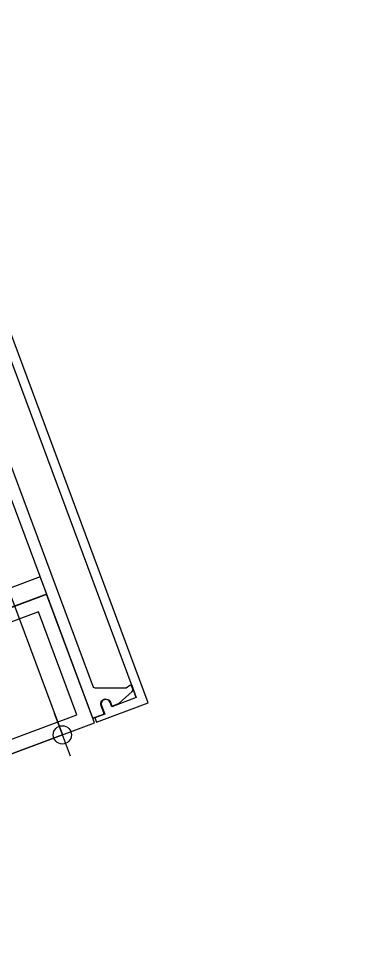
# Model space of a CAD drawing. Extents: x 12199666 to 24617114, y 1197707 to 2548648.
# Drawn here: x 12329300.9 to 12329373.6, y 1264667.4 to 1264870.9 of the extents above; entities that cross this region are included whole.
import ezdxf

# ---------------------------------------------------------------- set-up
doc = ezdxf.new("R2010")
doc.units = 0
doc.header["$LTSCALE"] = 10
doc.header["$MEASUREMENT"] = 0
doc.linetypes.add('TX-PLAN-T1-F11$0$CONTINOUS', pattern=[0])
doc.layers.add('TX-PLAN-T1-F11$0$_EDO-ALUMINIUM-SECTION', color=90, linetype='Continuous', lineweight=30)
doc.layers.add('TX-PLAN-T1-F11$0$幕墙线', color=114, linetype='Continuous', lineweight=30)
for name, color, linetype in [('TX-PLAN-T1-F11$0$F-Alum', 4, 'Continuous'), ('TX-PLAN-T1-F11$0$F-dim', 1, 'Continuous'), ('TX-PLAN-T1-F11$0$F_MISC', 8, 'Continuous')]:
    doc.layers.add(name, color=color, linetype=linetype)

# ---------------------------------------------------------------- blocks, each defined once
blk = doc.blocks.new('TX-PLAN-T1-F11$0$A$C3FFC0167')
at = {"layer": 'TX-PLAN-T1-F11$0$F-dim'}
for p, q in [((0, 5), (0, -5)), ((-5, 0), (5, 0))]:
    blk.add_line(p, q, dxfattribs=at)
blk.add_circle((0, 0), 2, dxfattribs=at)
blk = doc.blocks.new('TX-PLAN-T1-F11$0$TY001')
at = {"layer": 'TX-PLAN-T1-F11$0$F-Alum'}
blk.add_lwpolyline([(474.8020190792158, -613.0729998739698), (386.1010766436812, -664.3175448094407), (386.1010766464751, -664.3175448104157), (388.6987469606102, -662.8168117939349), (388.6987469585147, -662.8168117909663), (386.1010766441468, -664.317544807418), (383.2264971034601, -659.3418363714445), (384.0923828473315, -658.8415945513989, 1), (383.0918992070947, -657.1098230636417), (381.360127719352, -658.1103067036893), (380.2058037547395, -656.1122477153549), (379.3399180108681, -656.6124895353278), (385.3697887959424, -667.0497999373765), (477.5342742071953, -613.8042877217376)], format="xyb", dxfattribs=at)
at = {"layer": 'TX-PLAN-T1-F11$0$F-Alum', "linetype": 'TX-PLAN-T1-F11$0$CONTINOUS', "ltscale": 15555}
blk.add_lwpolyline([(380.0398544089403, -655.7251176545396), (381.2032953833696, -657.7389575862617, 0.414213562373095), (381.6131336526014, -657.8486507634225), (383.0418750252575, -657.0232344891992, -1), (384.1424070294015, -658.928183125754), (383.3631098598707, -659.3784007638315), (384.1415210517589, -660.7257794256002, 0.1428492727586986), (384.2629231058527, -660.8418938346731), (387.2218380344566, -663.235364015869, 0.2840790438404123), (387.7473373496905, -663.2509740064561), (388.4430282160174, -662.8490576248878, 0.5575365158333588), (388.453131214017, -662.5089473235421), (387.7222566348501, -661.7713922473631), (386.6248848829418, -655.0800004285702, -0.2963790067032196), (386.8719783208799, -654.5943518436106), (467.0768878774252, -608.2581576754019)], format="xyb", dxfattribs=at)
at = {"layer": 'TX-PLAN-T1-F11$0$F-Alum'}
blk.add_lwpolyline([(391.2619891064242, -617.2954965759709), (405.0996182784438, -641.2475240616332), (408.5631612532306, -639.2465567802428), (396.7264993626159, -618.7580722694256), (444.9104555265512, -590.9211086545547), (442.9094882453792, -587.4575656796806)], close=True, dxfattribs=at)
blk.add_lwpolyline([(381.2788209777791, -657.8256456259696), (381.2597441703547, -657.8366667300434), (380.0398544089403, -655.7251176545396), (455.8812394279521, -611.9098305052466), (454.8807539343834, -610.1780535563303), (456.612525985809, -609.1775708921195), (457.6130086500198, -610.909342943618), (474.7123976727016, -601.0306235656317)], dxfattribs=at)
at = {"layer": 'TX-PLAN-T1-F11$0$F-Alum', "flags": 128}
for points in [[(390.0650403141044, -615.2236514189717), (364.0961239619646, -630.2264829897904), (379.1033785305917, -656.2030552287761), (405.0722948824987, -641.2002236579137)], [(388.9681085431948, -619.3220341097767), (368.1945066549815, -631.3234147612529), (380.2003103015013, -652.104672537942), (400.9739121897146, -640.1032918864366)]]:
    blk.add_lwpolyline(points, close=True, dxfattribs=at)
at = {"layer": 'TX-PLAN-T1-F11$0$F_MISC', "rotation": 30.01599997489868}
blk.add_blockref('TX-PLAN-T1-F11$0$A$C3FFC0167', (375.3649524133652, -649.7320850958495), dxfattribs=at)
blk = doc.blocks.new('TX-PLAN-T1-F11$0$A$C21521A5F')
at = {"rotation": 90}
blk.add_blockref('TX-PLAN-T1-F11$0$TY001', (388.7170751225203, 9260.219757124782, 0.0004146164392175001), dxfattribs=at)
blk = doc.blocks.new('TX-PLAN-T1-F11$0$标准层幕墙0118')
at = {"color": 3}
blk.add_blockref('TX-PLAN-T1-F11$0$A$C21521A5F', (32561.28292488377, 9139.780242875713, -0.0004146164392174988), dxfattribs=at)
blk = doc.blocks.new('TX-PLAN-T1-F11')
at = {"layer": 'TX-PLAN-T1-F11$0$幕墙线'}
blk.add_lwpolyline([(12329355.97941197, 1268889.68554773), (12329809.55637091, 1267672.630201836), (12329106.43591221, 1267410.58851202), (12329560.01686937, 1266193.534655922), (12328856.89241254, 1265931.491476064), (12329310.4733697, 1264714.437619966), (12328607.34891296, 1264452.394439864), (12329060.92987003, 1263235.340584011), (12328357.80541329, 1262973.297403908), (12328811.38237223, 1261756.242058014), (12328108.26191362, 1261494.200367953), (12328561.84287069, 1260277.1465121), (12327858.71841386, 1260015.103332242), (12328312.29537289, 1258798.047986103), (12327609.17491428, 1258536.006296042), (12328062.75187322, 1257318.950950148), (12327359.63141452, 1257056.909260331), (12327813.20837355, 1255839.853914192), (12327110.08791494, 1255577.812224131), (12327563.66887201, 1254360.758368278)], dxfattribs=at)
at = {"layer": 'TX-PLAN-T1-F11$0$_EDO-ALUMINIUM-SECTION', "rotation": 350.4236156863823}
blk.add_blockref('TX-PLAN-T1-F11$0$标准层幕墙0118', (12293055.45042718, 1251790.443008234), dxfattribs=at)

msp = doc.modelspace()

# ---------------------------------------------------------------- block references
msp.add_blockref('TX-PLAN-T1-F11', (0, 0))

doc.saveas('drawing.dxf')
